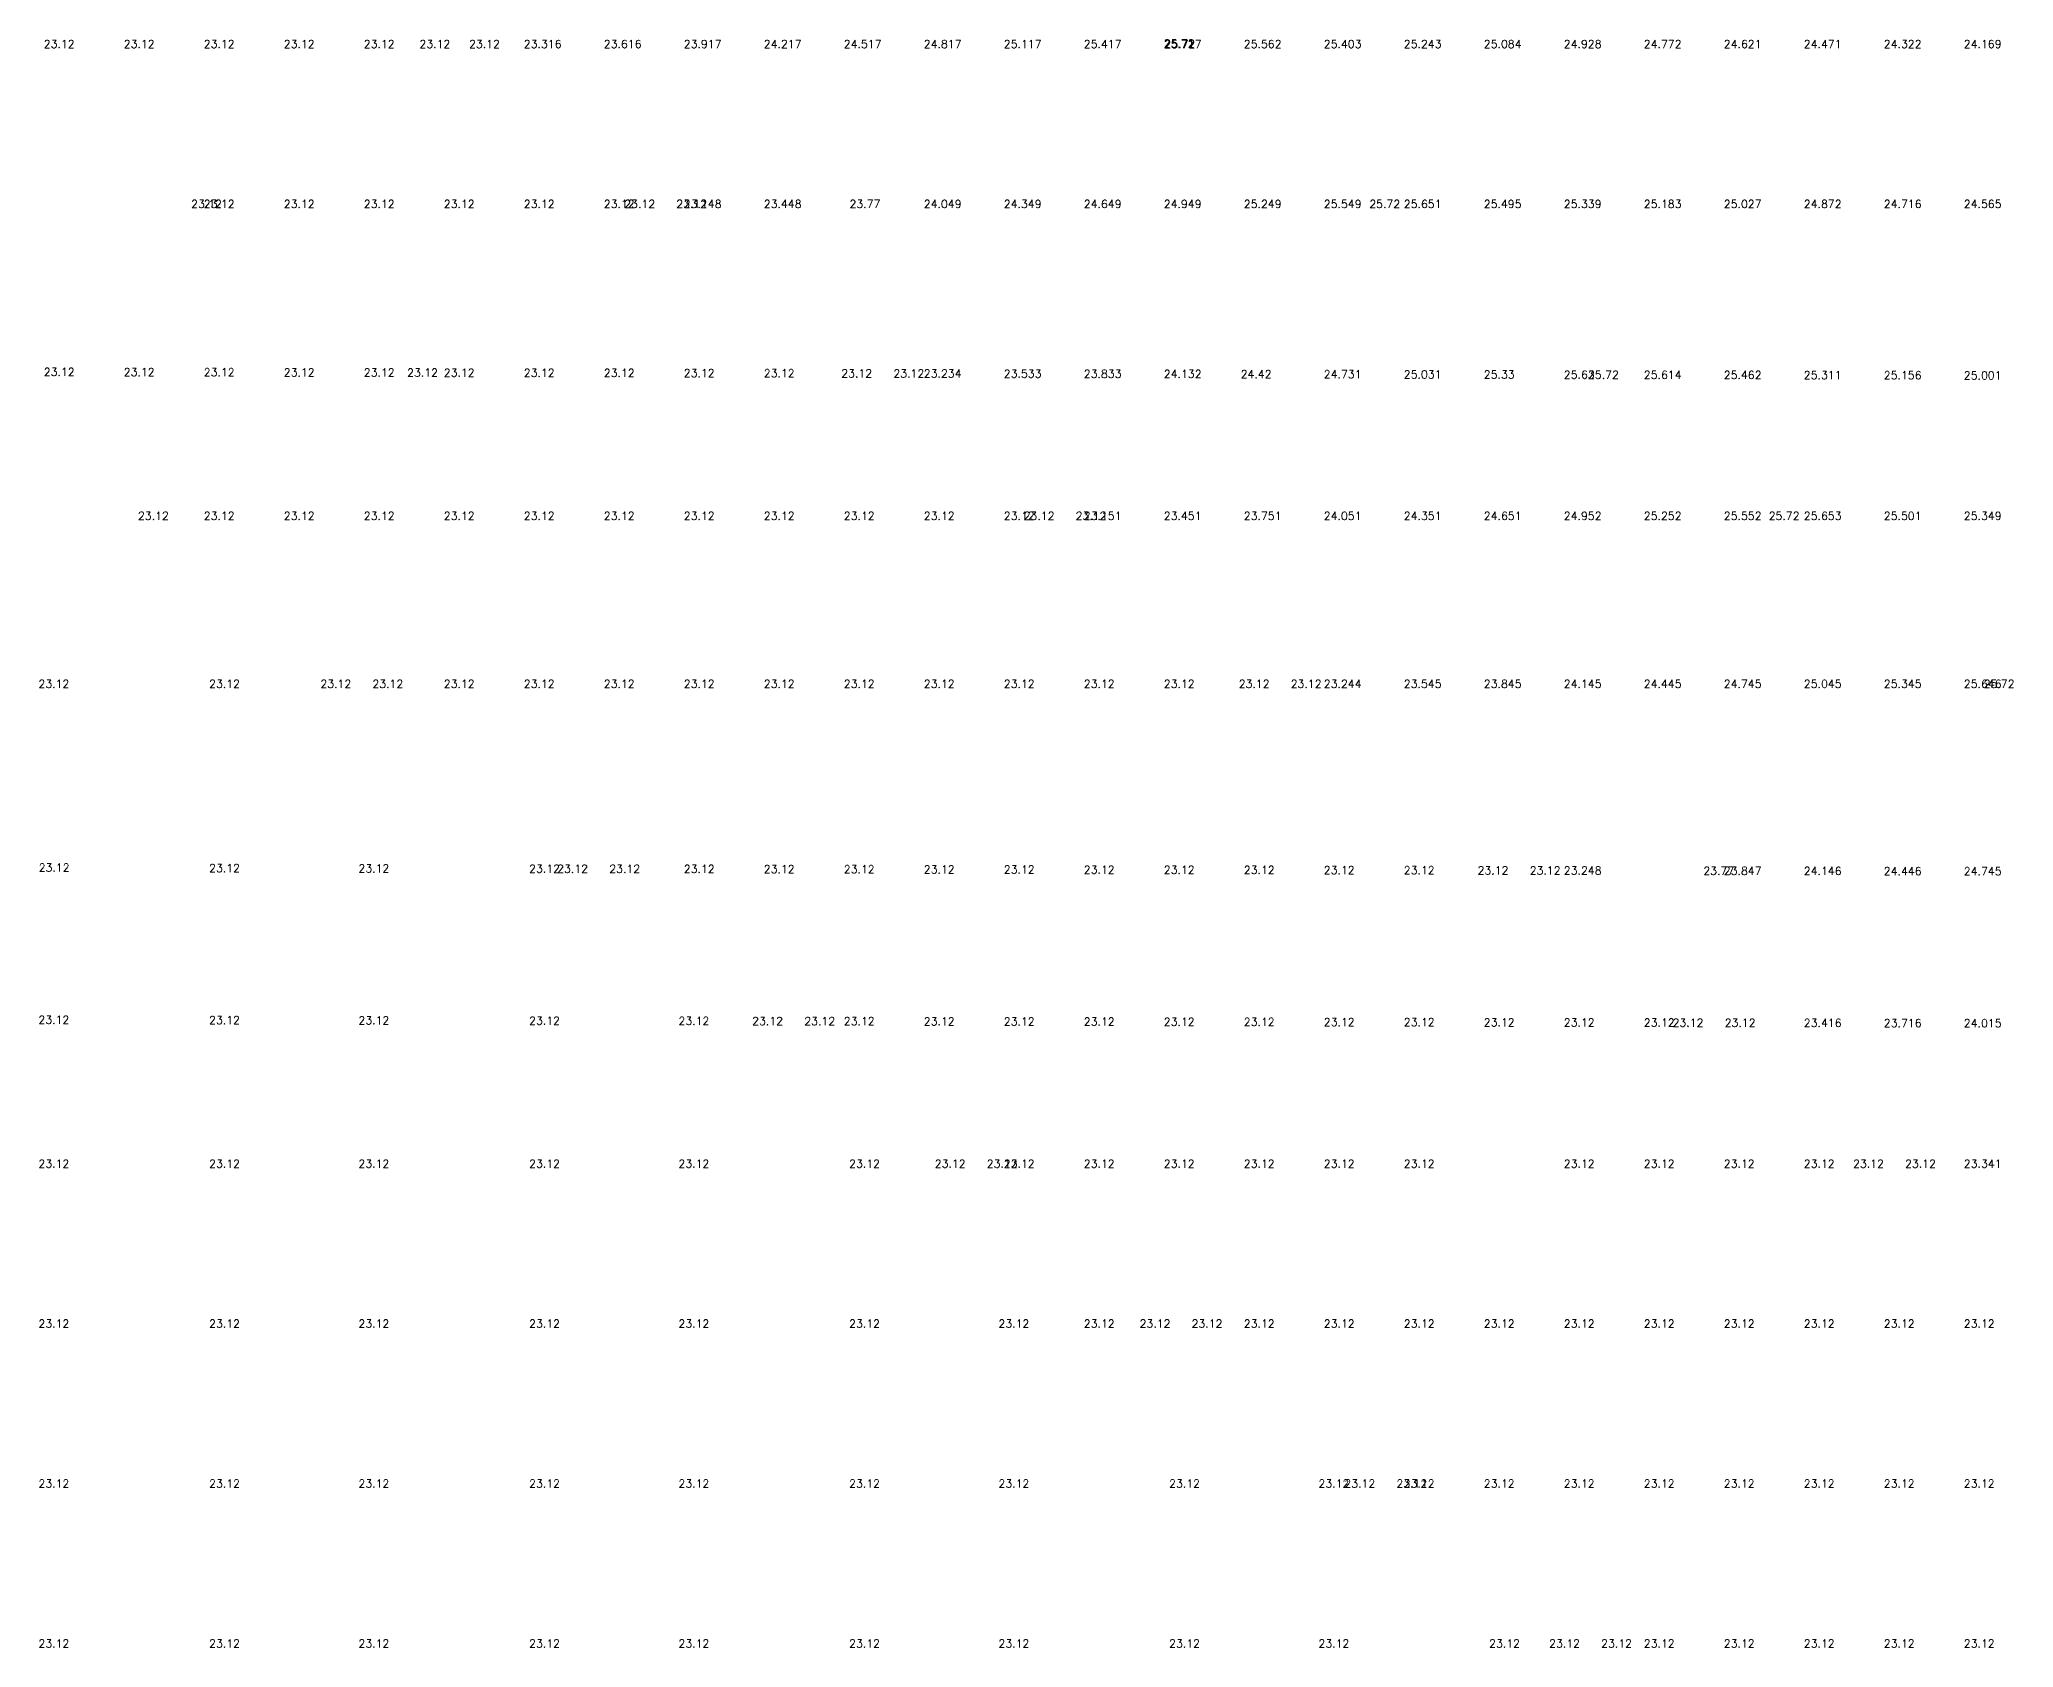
# Model space of a CAD drawing. Extents: x 6821 to 156660, y 8800 to 140150.
# Drawn here: x 82420 to 119432, y 74000 to 104160 of the extents above; entities that cross this region are included whole.
import ezdxf

# ---------------------------------------------------------------- set-up
doc = ezdxf.new("R2010")
doc.units = 0
doc.layers.get('0').update_dxf_attribs({"linetype": 'CONTINUOUS'})
doc.styles.get("Standard").update_dxf_attribs({"font": 'romans.shx', "bigfont": 'hztxt.shx'})

msp = doc.modelspace()

# ---------------------------------------------------------------- texts
for s, p in [('23.12', (82500.62, 104000, 23400)), ('23.12', (84000.62, 104000, 23400)), ('23.12', (85500.62, 104000, 23400)), ('23.12', (87000.62, 104000, 23400)), ('23.12', (88500.62, 104000, 23400)), ('23.12', (89544.89, 104000, 23400)), ('23.12', (90473.74, 104000, 23400)), ('23.316', (91500.62, 104000, 23596.32)), ('23.616', (93000.62, 104000, 23896.46)), ('23.917', (94500.62, 104000, 24196.59)), ('24.217', (96000.62, 104000, 24496.73)), ('24.517', (97500.62, 104000, 24796.86)), ('24.817', (99000.62, 104000, 25097)), ('25.117', (100500.62, 104000, 25397.13)), ('25.417', (102000.62, 104000, 25697.27)), ('25.72', (103500.62, 104010.14, 26000)), ('25.717', (103500.62, 104000, 25997.4)), ('25.72', (103513.59, 104000, 26000)), ('25.562', (105000.62, 104000, 25841.99)), ('25.403', (106500.62, 104000, 25682.6)), ('25.243', (108000.62, 104000, 25523.21)), ('25.084', (109500.62, 104000, 25363.82)), ('24.928', (111000.62, 104000, 25207.65)), ('24.772', (112500.62, 104000, 25051.87)), ('24.621', (114000.62, 104000, 24900.54)), ('24.471', (115500.62, 104000, 24751.32)), ('24.322', (117000.62, 104000, 24601.56)), ('24.169', (118500.62, 104000, 24449.26)), ('23.12', (85263.37, 101000, 23400)), ('23.12', (85500.62, 101000, 23400)), ('23.12', (87000.62, 101000, 23400)), ('23.12', (88500.62, 101000, 23400)), ('23.12', (90000.62, 101000, 23400)), ('23.12', (91500.62, 101000, 23400)), ('23.12', (93000.62, 101000, 23400)), ('23.12', (93384.71, 101000, 23400)), ('23.12', (94359.27, 101000, 23400)), ('23.148', (94500.62, 101000, 23428.28)), ('23.448', (96000.62, 101000, 23728.42)), ('23.77', (97607.81, 101000, 24050)), ('24.049', (99000.62, 101000, 24328.69)), ('24.349', (100500.62, 101000, 24628.82)), ('24.649', (102000.62, 101000, 24928.96)), ('24.949', (103500.62, 101000, 25229.09)), ('25.249', (105000.62, 101000, 25529.23)), ('25.549', (106500.62, 101000, 25829.36)), ('25.72', (107353.42, 101000, 26000)), ('25.651', (108000.62, 101000, 25931.23)), ('25.495', (109500.62, 101000, 25774.7)), ('25.339', (111000.62, 101000, 25618.92)), ('25.183', (112500.62, 101000, 25463.15)), ('25.027', (114000.62, 101000, 25307.37)), ('24.872', (115500.62, 101000, 25151.59)), ('24.716', (117000.62, 101000, 24995.81)), ('24.565', (118500.62, 101000, 24845.13)), ('23.12', (82500.62, 97848.4, 23400)), ('23.12', (84000.62, 97845.72, 23400)), ('23.12', (85500.62, 97843.05, 23400)), ('23.12', (87000.62, 97840.38, 23400)), ('23.12', (88500.62, 97837.71, 23400)), ('23.12', (89312.77, 97836.26, 23400)), ('23.12', (90000.62, 97835.03, 23400)), ('23.12', (91500.62, 97832.36, 23400)), ('23.12', (93000.62, 97829.69, 23400)), ('23.12', (94500.62, 97827.02, 23400)), ('23.12', (96000.62, 97824.34, 23400)), ('23.12', (97452.67, 97821.76, 23400)), ('23.12', (98429.47, 97820.02, 23400)), ('23.234', (99000.62, 97819, 23514.02)), ('23.533', (100500.62, 97816.33, 23813.47)), ('23.833', (102000.62, 97813.65, 24112.92)), ('24.132', (103500.62, 97810.98, 24412.38)), ('24.42', (104941.38, 97808.41, 24700)), ('24.731', (106500.62, 97805.64, 25011.28)), ('25.031', (108000.62, 97802.96, 25310.73)), ('25.33', (109500.62, 97800.29, 25610.18)), ('25.63', (111000.62, 97797.62, 25909.63)), ('25.72', (111453.31, 97796.81, 26000)), ('25.614', (112500.62, 97794.95, 25894.06)), ('25.462', (114000.62, 97792.27, 25742.34)), ('25.311', (115500.62, 97789.6, 25590.61)), ('25.156', (117000.62, 97786.93, 25436.3)), ('25.001', (118500.62, 97784.26, 25280.89)), ('23.12', (84266.35, 95150, 23400)), ('23.12', (85500.62, 95150, 23400)), ('23.12', (87000.62, 95150, 23400)), ('23.12', (88500.62, 95150, 23400)), ('23.12', (90000.62, 95150, 23400)), ('23.12', (91500.62, 95150, 23400)), ('23.12', (93000.62, 95150, 23400)), ('23.12', (94500.62, 95150, 23400)), ('23.12', (96000.62, 95150, 23400)), ('23.12', (97500.62, 95150, 23400)), ('23.12', (99000.62, 95150, 23400)), ('23.12', (100500.62, 95150, 23400)), ('23.12', (100872.37, 95150, 23400)), ('23.12', (101846.94, 95150, 23400)), ('23.151', (102000.62, 95150, 23430.75)), ('23.451', (103500.62, 95150, 23730.89)), ('23.751', (105000.62, 95150, 24031.02)), ('24.051', (106500.62, 95150, 24331.16)), ('24.351', (108000.62, 95150, 24631.29)), ('24.651', (109500.62, 95150, 24931.43)), ('24.952', (111000.62, 95150, 25231.56)), ('25.252', (112500.62, 95150, 25531.7)), ('25.552', (114000.62, 95150, 25831.83)), ('25.72', (114841.07, 95150, 26000)), ('25.653', (115500.62, 95150, 25933.13)), ('25.501', (117000.62, 95150, 25781.06)), ('25.349', (118500.62, 95150, 25628.99)), ('23.12', (82400.83, 92000, 23400)), ('23.12', (85600.83, 92000, 23400)), ('23.12', (87686.93, 92000, 23400)), ('23.12', (88661.49, 92000, 23400)), ('23.12', (90000.62, 92000, 23400)), ('23.12', (91500.62, 92000, 23400)), ('23.12', (93000.62, 92000, 23400)), ('23.12', (94500.62, 92000, 23400)), ('23.12', (96000.62, 92000, 23400)), ('23.12', (97500.62, 92000, 23400)), ('23.12', (99000.62, 92000, 23400)), ('23.12', (100500.62, 92000, 23400)), ('23.12', (102000.62, 92000, 23400)), ('23.12', (103500.62, 92000, 23400)), ('23.12', (104904.19, 92000, 23400)), ('23.12', (105878.75, 92000, 23400)), ('23.244', (106500.62, 92000, 23524.43)), ('23.545', (108000.62, 92000, 23824.57)), ('23.845', (109500.62, 92000, 24124.7)), ('24.145', (111000.62, 92000, 24424.84)), ('24.445', (112500.62, 92000, 24724.97)), ('24.745', (114000.62, 92000, 25025.11)), ('25.045', (115500.62, 92000, 25325.24)), ('25.345', (117000.62, 92000, 25625.38)), ('25.646', (118500.62, 92000, 25925.51)), ('25.72', (118872.89, 92000, 26000)), ('23.12', (82404.97, 88553.55, 23400)), ('23.12', (85600.83, 88542.86, 23400)), ('23.12', (88400.83, 88537.87, 23400)), ('23.12', (91600.83, 88532.17, 23400)), ('23.12', (92126.75, 88531.23, 23400)), ('23.12', (93103.54, 88529.49, 23400)), ('23.12', (94500.62, 88527, 23400)), ('23.12', (96000.62, 88524.33, 23400)), ('23.12', (97500.62, 88521.66, 23400)), ('23.12', (99000.62, 88518.98, 23400)), ('23.12', (100500.62, 88516.31, 23400)), ('23.12', (102000.62, 88513.64, 23400)), ('23.12', (103500.62, 88510.97, 23400)), ('23.12', (105000.62, 88508.29, 23400)), ('23.12', (106500.62, 88505.62, 23400)), ('23.12', (108000.62, 88502.95, 23400)), ('23.12', (109383.36, 88500.49, 23400)), ('23.12', (110360.14, 88498.75, 23400)), ('23.248', (111000.62, 88497.6, 23527.86)), ('23.77', (113616.1, 88492.94, 24050)), ('23.847', (114000.62, 88492.26, 24126.76)), ('24.146', (115500.62, 88489.59, 24426.21)), ('24.446', (117000.62, 88486.91, 24725.66)), ('24.745', (118500.62, 88484.24, 25025.11)), ('23.12', (82400.83, 85698.56, 23400)), ('23.12', (85600.83, 85692.85, 23400)), ('23.12', (88400.83, 85687.87, 23400)), ('23.12', (91600.83, 85682.16, 23400)), ('23.12', (94400.83, 85677.18, 23400)), ('23.12', (95782.93, 85674.71, 23400)), ('23.12', (96759.72, 85672.97, 23400)), ('23.12', (97500.62, 85671.65, 23400)), ('23.12', (99000.62, 85668.98, 23400)), ('23.12', (100500.62, 85666.31, 23400)), ('23.12', (102000.62, 85663.63, 23400)), ('23.12', (103500.62, 85660.96, 23400)), ('23.12', (105000.62, 85658.29, 23400)), ('23.12', (106500.62, 85655.62, 23400)), ('23.12', (108000.62, 85652.94, 23400)), ('23.12', (109500.62, 85650.27, 23400)), ('23.12', (111000.62, 85647.6, 23400)), ('23.12', (112500.62, 85644.93, 23400)), ('23.12', (113039.54, 85643.97, 23400)), ('23.12', (114016.32, 85642.23, 23400)), ('23.416', (115500.62, 85639.58, 23696.32)), ('23.716', (117000.62, 85636.91, 23995.77)), ('24.015', (118500.62, 85634.24, 24295.22)), ('23.12', (82400.83, 83000, 23400)), ('23.12', (85600.83, 83000, 23400)), ('23.12', (88400.83, 83000, 23400)), ('23.12', (91600.83, 83000, 23400)), ('23.12', (94400.83, 83000, 23400)), ('23.12', (97600.83, 83000, 23400)), ('23.12', (99206.41, 83000, 23400)), ('23.12', (100180.97, 83000, 23400)), ('23.12', (100500.62, 83000, 23400)), ('23.12', (102000.62, 83000, 23400)), ('23.12', (103500.62, 83000, 23400)), ('23.12', (105000.62, 83000, 23400)), ('23.12', (106500.62, 83000, 23400)), ('23.12', (108000.62, 83000, 23400)), ('23.12', (111000.62, 83000, 23400)), ('23.12', (112500.62, 83000, 23400)), ('23.12', (114000.62, 83000, 23400)), ('23.12', (115500.62, 83000, 23400)), ('23.12', (116423.66, 83000, 23400)), ('23.12', (117398.22, 83000, 23400)), ('23.341', (118500.62, 83000, 23620.58)), ('23.12', (82400.83, 80000, 23400)), ('23.12', (85600.83, 80000, 23400)), ('23.12', (88400.83, 80000, 23400)), ('23.12', (91600.83, 80000, 23400)), ('23.12', (94400.83, 80000, 23400)), ('23.12', (97600.83, 80000, 23400)), ('23.12', (100400.83, 80000, 23400)), ('23.12', (102000.62, 80000, 23400)), ('23.12', (103046.23, 80000, 23400)), ('23.12', (104020.79, 80000, 23400)), ('23.12', (105000.62, 80000, 23400)), ('23.12', (106500.62, 80000, 23400)), ('23.12', (108000.62, 80000, 23400)), ('23.12', (109500.62, 80000, 23400)), ('23.12', (111000.62, 80000, 23400)), ('23.12', (112500.62, 80000, 23400)), ('23.12', (114000.62, 80000, 23400)), ('23.12', (115500.62, 80000, 23400)), ('23.12', (117000.62, 80000, 23400)), ('23.12', (118500.62, 80000, 23400)), ('23.12', (82400.83, 77000, 23400)), ('23.12', (85600.83, 77000, 23400)), ('23.12', (88400.83, 77000, 23400)), ('23.12', (91600.83, 77000, 23400)), ('23.12', (94400.83, 77000, 23400)), ('23.12', (97600.83, 77000, 23400)), ('23.12', (100400.83, 77000, 23400)), ('23.12', (103600.83, 77000, 23400)), ('23.12', (106400.83, 77000, 23400)), ('23.12', (106886.06, 77000, 23400)), ('23.12', (107860.62, 77000, 23400)), ('23.12', (108000.62, 77000, 23400)), ('23.12', (109500.62, 77000, 23400)), ('23.12', (111000.62, 77000, 23400)), ('23.12', (112500.62, 77000, 23400)), ('23.12', (114000.62, 77000, 23400)), ('23.12', (115500.62, 77000, 23400)), ('23.12', (117000.62, 77000, 23400)), ('23.12', (118500.62, 77000, 23400)), ('23.12', (82400.83, 74000, 23400)), ('23.12', (85600.83, 74000, 23400)), ('23.12', (88400.83, 74000, 23400)), ('23.12', (91600.83, 74000, 23400)), ('23.12', (94400.83, 74000, 23400)), ('23.12', (97600.83, 74000, 23400)), ('23.12', (100400.83, 74000, 23400)), ('23.12', (103600.83, 74000, 23400)), ('23.12', (106400.83, 74000, 23400)), ('23.12', (109600.83, 74000, 23400)), ('23.12', (110725.88, 74000, 23400)), ('23.12', (111700.44, 74000, 23400)), ('23.12', (112500.62, 74000, 23400)), ('23.12', (114000.62, 74000, 23400)), ('23.12', (115500.62, 74000, 23400)), ('23.12', (117000.62, 74000, 23400)), ('23.12', (118500.62, 74000, 23400))]:
    msp.add_text(s, height=150).set_placement(p)

doc.saveas('drawing.dxf')
